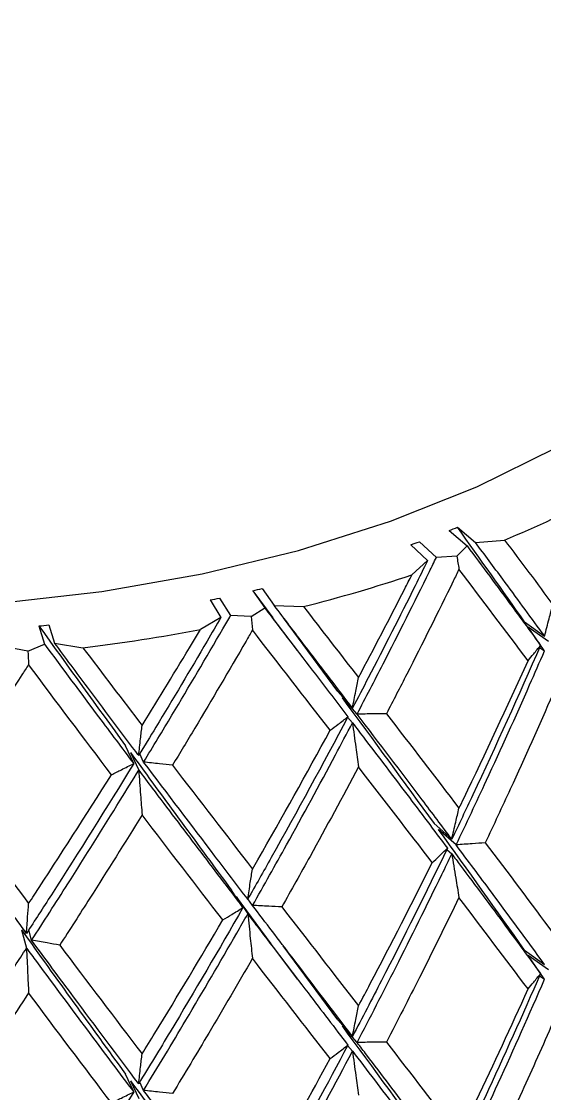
# Model space of a CAD drawing. Extents: x 0 to 8.27, y -9.61 to 0.
# Drawn here: x 1.7111 to 1.7689, y -2.4838 to -2.3653 of the extents above; entities that cross this region are included whole.
import ezdxf

# ---------------------------------------------------------------- set-up
doc = ezdxf.new("R2010")
doc.units = 0
doc.header["$LTSCALE"] = 0.5
doc.header["$MEASUREMENT"] = 0
doc.layers.add('Mounting', color=4, linetype='CONTINUOUS')

msp = doc.modelspace()

# ---------------------------------------------------------------- linework, layer by layer
at = {"layer": 'Mounting', "linetype": 'Continuous', "lineweight": 25, "transparency": 16777216}
for p, q in [((1.758334324888637, -2.421550591709995), (1.760309923032963, -2.423244359137918)), ((1.759250108404984, -2.421190981516126), (1.761253276787983, -2.422873925208471)), ((1.755052446877215, -2.422780951444786), (1.756929249449257, -2.424511756841063)), ((1.761253248081829, -2.4228739343448), (1.764462495709694, -2.422601294996404)), ((1.754110888723261, -2.423117649400403), (1.755959347459992, -2.424858590758383)), ((1.759182943542982, -2.424378863254326), (1.760309917251305, -2.423244361893346)), ((1.755959375353058, -2.424858580946072), (1.754222610728192, -2.426440176919179)), ((1.759182943542982, -2.424378863254326), (1.756929256161328, -2.424511754912821)), ((1.736636207200007, -2.42819795539878), (1.737958618982219, -2.430091830843701)), ((1.736636207200007, -2.42819795539878), (1.738853133985657, -2.431207754190261)), ((1.737661493208378, -2.427956120342735), (1.739014770950206, -2.42984271769091)), ((1.731940683291413, -2.429223851766203), (1.733121744151703, -2.431148610387588)), ((1.732982928796645, -2.429007521858459), (1.734195364604801, -2.430925767978231)), ((1.73644767267362, -2.431066283550187), (1.737958612334722, -2.430091832845044)), ((1.739014739581052, -2.429842723182212), (1.742252049228199, -2.429961231168697)), ((1.733121774969021, -2.431148604137654), (1.730853346860584, -2.432487183505479)), ((1.73644767267362, -2.431066283550187), (1.734195371864388, -2.430925766897637)), ((1.741571092202747, -2.434824497059928), (1.738782009123241, -2.431109543425684)), ((1.74605113586469, -2.439348377302501), (1.740048846613007, -2.431197896489032)), ((1.713018179892487, -2.432095744610926), (1.713629609572052, -2.434106956628163)), ((1.714108158474318, -2.431982254045003), (1.714752400843935, -2.433990051692028)), ((1.766650894244975, -2.431624207287875), (1.76887830088819, -2.433212105240266)), ((1.769320770277517, -2.433820799423636), (1.767080312268462, -2.432238900095392)), ((1.768830252897459, -2.434804414325406), (1.767081938826294, -2.432239827284086)), ((1.711800731102329, -2.434878764185321), (1.70964825416533, -2.434470985953787)), ((1.711800731102329, -2.434878764185321), (1.713629602348846, -2.434106957787883)), ((1.714752368182616, -2.433990053298309), (1.717876253883077, -2.434494529252099)), ((1.76833295317121, -2.434456428763148), (1.768878291991285, -2.434845195881728)), ((1.746050028752251, -2.439347369244722), (1.747656875549836, -2.441167911995073)), ((1.748164535627637, -2.441834255648352), (1.746542762246662, -2.440018013949377)), ((1.747117173294299, -2.442189531210026), (1.747656869131532, -2.442801001707373)), ((1.72348251883156, -2.447303795575628), (1.722582534565134, -2.445327600176817)), ((1.723117724765615, -2.446062027675445), (1.724033880843507, -2.448035855688424)), ((1.724584548087449, -2.447133324434951), (1.724148298209656, -2.446210851239123)), ((1.756699683658297, -2.453938684211487), (1.758628759411266, -2.455653526738381)), ((1.759106418380924, -2.456290004365989), (1.757163409779849, -2.454580469865839)), ((1.758075796433985, -2.456795003097675), (1.75862872742411, -2.457286528447973)), ((1.735549985621645, -2.46321900418581), (1.734296273266153, -2.461306672993253)), ((1.734813735127744, -2.462009349904626), (1.736083006615871, -2.463918189465851)), ((1.7348153651171, -2.462011892436287), (1.738650507787696, -2.467218480486729)), ((1.736615089502919, -2.462982933799246), (1.736110632440585, -2.462234845447021)), ((1.711087492424639, -2.465679414722324), (1.711641553708631, -2.467698885698717)), ((1.712204773950788, -2.466830087969463), (1.711881296114569, -2.46568598490466)), ((1.741574640582684, -2.471114294426336), (1.738597460410546, -2.467144381646669)), ((1.746050987989037, -2.475633685623045), (1.74001454208971, -2.46743783595695)), ((1.766651237141758, -2.467909471363662), (1.768878292850303, -2.469497119297664)), ((1.769320811472397, -2.470105855831768), (1.767080900278614, -2.468524342436119)), ((1.768838290572802, -2.471101718026027), (1.767081812319901, -2.468525155587479)), ((1.768334399057238, -2.470742498306656), (1.768878321487335, -2.471130255704104)), ((1.746050276117302, -2.475632669134932), (1.747656869751353, -2.477452925213008)), ((1.748164565447013, -2.478119316365216), (1.746543187882679, -2.476303517793433)), ((1.747117415028441, -2.478474843873293), (1.74765689041007, -2.479086064610435)), ((1.723482520711258, -2.48358882702518), (1.722582770766365, -2.481613145999738)), ((1.723118063013743, -2.482347795071398), (1.724033892974347, -2.484320920618636)), ((1.724584565227786, -2.483418388001148), (1.724147903756801, -2.482495044448221))]:
    msp.add_line(p, q, dxfattribs=at)
at = {"layer": 'Mounting', "linetype": 'Continuous', "lineweight": 25, "transparency": 16777216, "flags": 128}
msp.add_lwpolyline([(1.613157659438428, -2.411208495454609), (1.621758641987952, -2.415686942231439), (1.63111169660894, -2.419631121597256), (1.641117678595691, -2.422999224269681), (1.651670522049898, -2.425755547522606), (1.662658364205726, -2.427870873643649), (1.673964731202631, -2.429322779649958), (1.685469772738287, -2.430095874976352), (1.697051532509903, -2.430181964620367), (1.708587240982723, -2.429580136010138), (1.71995461677713, -2.428296768678699), (1.731033162882085, -2.426345466639184), (1.741705443952668, -2.423746914178416), (1.75185833115458, -2.420528656598997), (1.761384201357913, -2.41672480823194), (1.770182077968656, -2.412375690816127), (1.778158701305728, -2.407527406078195), (1.785229517178067, -2.402231347042509), (1.791319573178015, -2.396543653252131), (1.79636431319679, -2.390524615676433), (1.800310261735575, -2.384238037610878), (1.803115590758097, -2.377750558347081), (1.804750563078613, -2.371130946778855), (1.805207172321815, -2.365285539164681)], dxfattribs=at)
at = {"layer": 'Mounting', "linetype": 'Continuous', "lineweight": 25, "transparency": 16777216}
for centre, radius, start, end in [((1.713026539379115, -2.29896512022821), 0.1339087796582095, 292.5886171759747, 297.5215265849836), ((1.706645059044575, -2.288572806564723), 0.1426704999137537, 291.2414038321492, 291.6365176921904), ((1.704147052855632, -2.28191154786861), 0.1497850059398892, 289.4856246968646, 289.8681258857694), ((1.700324452150625, -2.265310839507599), 0.1699048993325927, 284.2865167917982, 288.4952146841712), ((1.696946051296408, -2.257632901767117), 0.1751220888296124, 283.0994979739932, 283.444152740551), ((1.695741338975012, -2.252201906598536), 0.1806852556239377, 281.557120423726, 281.8946639202501), ((1.693145221422327, -2.235942296707087), 0.1971575755656422, 275.7850864900307, 276.1035569736467), ((1.694109621280148, -2.23789711164283), 0.1980287791611924, 276.8930290717234, 280.6930487940195)]:
    msp.add_arc(centre, radius, start, end, dxfattribs=at)
for points in [[(1.766652387893117, -2.431625057543549), (1.76425867488453, -2.428202493255974), (1.761788704816553, -2.424725564284692), (1.759250108404984, -2.421190981516126)], [(1.764462495456627, -2.422601294740495), (1.766278228978507, -2.42501217103176), (1.76805795455104, -2.427394285709049), (1.769798994792581, -2.429748821697778)], [(1.759182955450086, -2.424378861075176), (1.759263290075495, -2.424861947543825), (1.759344122894362, -2.42534525910002), (1.759425454252295, -2.425828791475048)], [(1.767055846196826, -2.435930341045029), (1.76458196019459, -2.432618621905128), (1.762036032343048, -2.429252441516034), (1.759425453567445, -2.42582879185931)], [(1.742252049009011, -2.429961230884253), (1.744300941503951, -2.432606594841097), (1.746324971481243, -2.435219503845239), (1.748321094031979, -2.437800793619537)], [(1.736447684664398, -2.431066282821), (1.73650054397396, -2.431557448968299), (1.736553731087923, -2.432048890318804), (1.736607246233888, -2.432540602638703)], [(1.713018179892487, -2.432095744610926), (1.716233750841155, -2.436583694790777), (1.719425785561924, -2.440994234624434), (1.722583206523922, -2.445328763348463)], [(1.74518934212594, -2.443625851125709), (1.742376725542016, -2.439993371414054), (1.739513255757828, -2.436298973748869), (1.736607245535851, -2.432540602939063)], [(1.71787625370709, -2.434494528943553), (1.720068758742144, -2.437397241322167), (1.722248633301405, -2.440265223846261), (1.724412598027556, -2.443098928511624)], [(1.711800742652457, -2.434878764884495), (1.711823816752229, -2.435374538320495), (1.711847033944849, -2.435870615531705), (1.711870394329907, -2.436366992303867)], [(1.721029115397386, -2.448528671663659), (1.718000693072298, -2.444541784676055), (1.714944828725919, -2.440488229142368), (1.711870393648923, -2.436366992520554)], [(1.756702249370363, -2.453940993951157), (1.753417265369507, -2.449397164304848), (1.750025527179531, -2.444758429105256), (1.746543970056081, -2.44001911311431)], [(1.751407827911152, -2.441796692231712), (1.754139845231037, -2.445337839789765), (1.756814984200872, -2.448818846561032), (1.759425479285454, -2.452242386640357)], [(1.723118550410362, -2.446063416878353), (1.726901961603033, -2.451253509674522), (1.730634633218386, -2.456334300819087), (1.734297927854612, -2.4613092581668)], [(1.727770477884832, -2.44748585653371), (1.730752905177468, -2.4513737302102), (1.733701356911268, -2.455195950504041), (1.73660727416447, -2.458954201017711)], [(1.756471719673954, -2.458251385571309), (1.7538140091294, -2.454784542323402), (1.751094517576774, -2.451259193440244), (1.74832113919021, -2.447672793670442)], [(1.702600693153016, -2.450213629216471), (1.705703184034263, -2.454470707636681), (1.708796087043282, -2.458659489446511), (1.711870423936688, -2.462780594173971)], [(1.733331570885383, -2.464585224898649), (1.730395076788426, -2.460778951138643), (1.727419222705265, -2.456908034974951), (1.724412646982699, -2.452970934272791)], [(1.76665225891449, -2.467910382662232), (1.763608246495522, -2.463558013692356), (1.760440879397237, -2.459117700183576), (1.757165972697948, -2.45458277598879)], [(1.762324976897816, -2.456057046832477), (1.764886122714159, -2.459438057775621), (1.767379812232519, -2.462762689463027), (1.769798806628359, -2.466034069937102)], [(1.767055628427642, -2.472215552231312), (1.764581786385605, -2.468903894401699), (1.76203590551242, -2.465537777352544), (1.759425376309963, -2.462114193247309)], [(1.739847223349642, -2.463141374498711), (1.742720187815365, -2.466852102167188), (1.745547475202528, -2.470499586169005), (1.748320878299609, -2.474086017352299)], [(1.711088178295284, -2.465682097769665), (1.71495688560546, -2.471103777559385), (1.718794921813441, -2.476413689560211), (1.722583122897476, -2.481614158079303)], [(1.715309223368394, -2.467373003288678), (1.7183684441504, -2.471443668572071), (1.721405763380716, -2.475446989829599), (1.72441236415554, -2.479384124964433)], [(1.745189094539427, -2.479911034076501), (1.742376529755774, -2.476278621485328), (1.739513113993979, -2.472584293288257), (1.736607159535396, -2.468825994421302)], [(1.721028848814257, -2.484813823416964), (1.718000483866234, -2.480827010174259), (1.714944678224327, -2.476773530948428), (1.711870302664209, -2.472652373264161)], [(1.756702292941753, -2.490226563753588), (1.753417249678222, -2.485682651668405), (1.75002544823721, -2.481043830575338), (1.746543824808867, -2.476304424929019)], [(1.751407602502667, -2.47808190277248), (1.754139694787426, -2.481623146751069), (1.756814905948175, -2.485104246709618), (1.759425469831484, -2.488527876949313)], [(1.723118314333504, -2.482348602561608), (1.726901817890592, -2.487538823713741), (1.730634579840824, -2.492619737933971), (1.734297961443161, -2.497594813315906)]]:
    msp.add_open_spline(points, degree=3, dxfattribs=at)
for points, knots in [([(1.768878300887962, -2.433212105240038), (1.768789408716856, -2.433089978044556), (1.767277111929587, -2.431012263402174), (1.764764608157492, -2.427590312335262), (1.762259407564414, -2.424225351216585), (1.761253274968311, -2.422873923679724)], [0, 0, 0, 0, 0.03602306106506457, 0.6128499158845471, 1, 1, 1, 1]), ([(1.760309923440644, -2.423244359487505), (1.761983335674557, -2.425488097312488), (1.764749602009459, -2.429197151354849), (1.767390714470338, -2.432808558120648), (1.76843412469745, -2.434235297348657)], [0, 0, 0, 0, 0.6049353283685504, 1, 1, 1, 1]), ([(1.755959374100456, -2.42485858360498), (1.755500829590773, -2.425790654166569), (1.755040349867812, -2.426721058128116), (1.752875847056401, -2.431069182048752), (1.751149610580086, -2.434462541829582), (1.748823064998504, -2.438944142264397), (1.748241154113629, -2.44005751881604), (1.747656935993945, -2.441167926078485)], [0.001172730824359652, 0.001172730824359652, 0.001172730824359652, 0.001172730824359652, 0.001255462206260106, 0.001255462206260106, 0.001560036396495508, 0.001560036396495508, 0.001661073516207028, 0.001661073516207028, 0.001661073516207028, 0.001661073516207028]), ([(1.748164564474081, -2.441834290370359), (1.749129786924385, -2.439992705137904), (1.750087985047429, -2.438144226655815), (1.752769541107426, -2.432911885527908), (1.75447628711683, -2.42951192857776), (1.75641529646029, -2.42556360476987), (1.756672583247308, -2.425037948575088), (1.756929254608366, -2.42451175809628)], [0.005047594040414499, 0.005047594040414499, 0.005047594040414499, 0.005047594040414499, 0.005214926679320327, 0.005214926679320327, 0.005519500869555729, 0.005519500869555729, 0.005566222870637729, 0.005566222870637729, 0.005566222870637729, 0.005566222870637729]), ([(1.748321010081753, -2.437800865742126), (1.750042976858566, -2.434560921756308), (1.751746013381052, -2.431294268656067), (1.753692829505525, -2.427482481579538), (1.753958017293797, -2.426961593490539), (1.754222609165225, -2.426440179999069)], [0.001208963695116868, 0.001208963695116868, 0.001208963695116868, 0.001208963695116868, 0.001503074287481279, 0.001503074287481279, 0.001549572798624518, 0.001549572798624518, 0.001549572798624518, 0.001549572798624518]), ([(1.759425454252067, -2.425828791475162), (1.75921247180824, -2.426267795262554), (1.758999055820794, -2.426706423968874), (1.757102872030572, -2.430592548801762), (1.755393806232149, -2.434017263060802), (1.752913692484725, -2.438882502201061), (1.752162958463686, -2.440341788397397), (1.751407681095515, -2.441796842059482)], [0.005083892301324378, 0.005083892301324378, 0.005083892301324378, 0.005083892301324378, 0.00512260638545374, 0.00512260638545374, 0.005427180575689142, 0.005427180575689142, 0.005558214953685091, 0.005558214953685091, 0.005558214953685091, 0.005558214953685091]), ([(1.737958619255295, -2.43009183123467), (1.739836165758078, -2.43255102484283), (1.742939880179591, -2.43661624221874), (1.745956304052214, -2.440570922171325), (1.747147986558701, -2.442133276508109)], [0, 0, 0, 0, 0.604935328368545, 1, 1, 1, 1]), ([(1.747656875549836, -2.441167911994846), (1.747554989323561, -2.441034209247043), (1.745821628433276, -2.438759563080332), (1.742960729546866, -2.435011578746405), (1.740145439637644, -2.431323794825964), (1.739014769721024, -2.429842715977195)], [0, 0, 0, 0, 0.0360230610650578, 0.6128499158845444, 1, 1, 1, 1]), ([(1.768878301294279, -2.433212233608394), (1.768961470881749, -2.432890850283336), (1.769045123488212, -2.432569988394441), (1.769129260942663, -2.432249653283968), (1.769213398398023, -2.431929318168834), (1.769298020931927, -2.431609508955141), (1.769383130351542, -2.431290231008795), (1.769520456717345, -2.43077506735073), (1.769659051009256, -2.43026128328858), (1.769798922360422, -2.429748903312081)], [0, 0, 0, 0, 3.692449215762104e-05, 3.692449215762104e-05, 3.692449215762104e-05, 7.384898518656511e-05, 7.384898518656511e-05, 7.384898518656511e-05, 0.0001334277934832238, 0.0001334277934832238, 0.0001334277934832238, 0.0001334277934832238]), ([(1.733121773605006, -2.431148606637741), (1.732614813450454, -2.432022094833535), (1.732106587956622, -2.432893722234546), (1.729721734911635, -2.436965812243891), (1.727831520393664, -2.440139742473654), (1.725299371811815, -2.444326539776732), (1.724667290128053, -2.445366256863842), (1.724033949878248, -2.446402788305129)], [0.001172730824359649, 0.001172730824359649, 0.001172730824359649, 0.001172730824359649, 0.001255462206260106, 0.001255462206260106, 0.001560036396495508, 0.001560036396495508, 0.001661073516207026, 0.001661073516207026, 0.001661073516207026, 0.001661073516207026]), ([(1.724584571064014, -2.447133362301308), (1.725632147690675, -2.445413904424861), (1.726675518315659, -2.443686871894094), (1.72960512405254, -2.438794990160197), (1.731481226466684, -2.435612423912168), (1.733626030392514, -2.431911887040535), (1.733910901873031, -2.431419126506619), (1.734195370143624, -2.430925769882485)], [0.005047594040414504, 0.005047594040414504, 0.005047594040414504, 0.005047594040414504, 0.005214926679320327, 0.005214926679320327, 0.005519500869555729, 0.005519500869555729, 0.005566222870637729, 0.005566222870637729, 0.005566222870637729, 0.005566222870637729]), ([(1.724412506226798, -2.443098989970387), (1.726279256066817, -2.440076792741586), (1.728136177382538, -2.43702614144842), (1.730271456050758, -2.4334620370389), (1.730562590186508, -2.432974903996062), (1.730853345143004, -2.432487186386417)], [0.001208963695116871, 0.001208963695116871, 0.001208963695116871, 0.001208963695116871, 0.001503074287481275, 0.001503074287481275, 0.00154957279862451, 0.00154957279862451, 0.00154957279862451, 0.00154957279862451]), ([(1.736607246233888, -2.432540602638817), (1.736370161090207, -2.432952298402704), (1.736132789197399, -2.433363575381456), (1.734025493620919, -2.437006787568514), (1.732138214212881, -2.440213292202877), (1.729416514139047, -2.444762909294575), (1.728594822658323, -2.446126787970563), (1.727770318796701, -2.447485987800739)], [0.005083892301324373, 0.005083892301324373, 0.005083892301324373, 0.005083892301324373, 0.005122606385453739, 0.005122606385453739, 0.005427180575689141, 0.005427180575689141, 0.005558214953685095, 0.005558214953685095, 0.005558214953685095, 0.005558214953685095]), ([(1.713629609698245, -2.434106957043348), (1.71562923267831, -2.436801399396806), (1.718934747973179, -2.441255499243759), (1.722194651059652, -2.445590997741526), (1.723482523601859, -2.447303800031811)], [0, 0, 0, 0, 0.6049353283685455, 1, 1, 1, 1]), ([(1.724033884502404, -2.446402766587418), (1.723923457137715, -2.446256181631036), (1.722044788333022, -2.443762374177361), (1.718960529342411, -2.439653665109169), (1.715958191795124, -2.43561289441174), (1.714752400258675, -2.433990049868264)], [0, 0, 0, 0, 0.03602306106505845, 0.6128499158845447, 1, 1, 1, 1]), ([(1.76843419732856, -2.434235279820761), (1.766010482773908, -2.439804710379342), (1.763514044896027, -2.445315076897707), (1.760182881856025, -2.452401074811853), (1.759408719638003, -2.454029888278676), (1.758628726860678, -2.455653497716632)], [0.001690375394320822, 0.001690375394320822, 0.001690375394320822, 0.001690375394320822, 0.002169184776966312, 0.002169184776966312, 0.002312692357560913, 0.002312692357560913, 0.002312692357560913, 0.002312692357560913]), ([(1.759106418254504, -2.456290004269015), (1.760238822833543, -2.453922476949394), (1.761358940931331, -2.451543592380965), (1.764084911028448, -2.445659192942337), (1.765674876057091, -2.442143525889485), (1.767785467954781, -2.437357391658445), (1.76833386468499, -2.436102544164889), (1.768878313575186, -2.434845240462998)], [0.004397359505161832, 0.004397359505161832, 0.004397359505161832, 0.004397359505161832, 0.004605778298849525, 0.004605778298849525, 0.004910352489084926, 0.004910352489084926, 0.005018293860850991, 0.005018293860850991, 0.005018293860850991, 0.005018293860850991]), ([(1.767055743869804, -2.435930436052438), (1.767263969089726, -2.435677842144734), (1.767471162576129, -2.435424963501866), (1.767677320347246, -2.435171804211784), (1.767804243997688, -2.435015943479009), (1.767930775422627, -2.434859975938245), (1.768056913700974, -2.43470390254776), (1.768183053045476, -2.434547827838053), (1.768308799502591, -2.434391646946999), (1.768434152156914, -2.434235360836048)], [0, 0, 0, 0, 3.692454476569227e-05, 3.692454476569227e-05, 3.692454476569227e-05, 5.965757049893236e-05, 5.965757049893236e-05, 5.965757049893236e-05, 8.239078838353324e-05, 8.239078838353324e-05, 8.239078838353324e-05, 8.239078838353324e-05]), ([(1.759425454109731, -2.452242410228216), (1.759600566689386, -2.451881470144933), (1.759775390774138, -2.451520266899358), (1.762376172862986, -2.446133940084898), (1.764746458004737, -2.441057956514776), (1.767055743870259, -2.435930436051187)], [0.001726681020851302, 0.001726681020851302, 0.001726681020851302, 0.001726681020851302, 0.001758512829247846, 0.001758512829247846, 0.002201016585362856, 0.002201016585362856, 0.002201016585362856, 0.002201016585362856]), ([(1.711870394329907, -2.436366992303981), (1.711619568244686, -2.436749083866964), (1.711368614737665, -2.437130731514792), (1.709142306303391, -2.440511000616532), (1.707159296451863, -2.443482673965825), (1.704314961405288, -2.447694569741991), (1.703458224325431, -2.448956609121403), (1.702600528745478, -2.45021374085524)], [0.005083892301324364, 0.005083892301324364, 0.005083892301324364, 0.005083892301324364, 0.005122606385453726, 0.005122606385453726, 0.005427180575689128, 0.005427180575689128, 0.005558214953685091, 0.005558214953685091, 0.005558214953685091, 0.005558214953685091]), ([(1.747656875842921, -2.441168040405721), (1.747716874220686, -2.440855343851801), (1.747777221047471, -2.44054321918383), (1.747837917642499, -2.440231671934718), (1.747898614238437, -2.439920124681286), (1.747959660768828, -2.439609153993949), (1.748021058537887, -2.439298765427445), (1.74812012550953, -2.438797945025833), (1.748220107160904, -2.438298636650522), (1.748321010080161, -2.437800865745196)], [0, 0, 0, 0, 3.692449215762117e-05, 3.692449215762117e-05, 3.692449215762117e-05, 7.38489851865653e-05, 7.38489851865653e-05, 7.38489851865653e-05, 0.0001334277934832303, 0.0001334277934832303, 0.0001334277934832303, 0.0001334277934832303]), ([(1.769798920305419, -2.439620939074409), (1.768261473933507, -2.44313757685142), (1.766692130627433, -2.446636566120894), (1.764179835848125, -2.45210305638988), (1.763256809133026, -2.454083935179476), (1.762325023180637, -2.456057004809047)], [0.004433607830142777, 0.004433607830142777, 0.004433607830142777, 0.004433607830142777, 0.004734635524149187, 0.004734635524149187, 0.004906805992855935, 0.004906805992855935, 0.004906805992855935, 0.004906805992855935]), ([(1.758628759411039, -2.455653526738267), (1.757544025554097, -2.454211719680181), (1.754141995843128, -2.449689808229543), (1.750586415111428, -2.445017078837957), (1.74816452782963, -2.441834244657791)], [0, 0, 0, 0, 0.318849025191699, 1, 1, 1, 1]), ([(1.751407611309304, -2.441796843079366), (1.750923192186036, -2.441803918089015), (1.750438742803652, -2.4418103329159), (1.749954271242785, -2.441816087125623), (1.749656000172052, -2.441819629777903), (1.749357719868357, -2.441822922040267), (1.749059432219809, -2.441825963817671), (1.748761142049915, -2.441829005620768), (1.748462843904889, -2.441831796940953), (1.748164539673752, -2.441834337688071)], [0, 0, 0, 0, 3.692454476569262e-05, 3.692454476569262e-05, 3.692454476569262e-05, 5.965757049893154e-05, 5.965757049893154e-05, 5.965757049893154e-05, 8.239078838353359e-05, 8.239078838353359e-05, 8.239078838353359e-05, 8.239078838353359e-05]), ([(1.724033884669751, -2.446402895026146), (1.724068089620886, -2.446095914295363), (1.724102493222034, -2.445789538645947), (1.724137096225348, -2.445483773736548), (1.724171699229117, -2.445178008822829), (1.724206501729867, -2.444872853812278), (1.724241504470882, -2.444568314383666), (1.724297982346542, -2.444076931725242), (1.724354981679397, -2.443587148231352), (1.724412506224979, -2.44309898997323)], [0, 0, 0, 0, 3.692449215762074e-05, 3.692449215762074e-05, 3.692449215762074e-05, 7.38489851865649e-05, 7.38489851865649e-05, 7.38489851865649e-05, 0.0001334277934832304, 0.0001334277934832304, 0.0001334277934832304, 0.0001334277934832304]), ([(1.747148066340031, -2.442133268227956), (1.744373172627746, -2.447387271236146), (1.741546886758186, -2.452574679449974), (1.737815697675359, -2.459232166440522), (1.736951268480396, -2.460761557744938), (1.736083006300049, -2.462285158681304)], [0.001690375394320827, 0.001690375394320827, 0.001690375394320827, 0.001690375394320827, 0.002169184776966312, 0.002169184776966312, 0.002312692357560913, 0.002312692357560913, 0.002312692357560913, 0.002312692357560913]), ([(1.73661508943357, -2.46298293369022), (1.737877227197458, -2.460760696145705), (1.739131324389945, -2.458525868000486), (1.742197440793205, -2.452992905631611), (1.743998178106011, -2.449682970743645), (1.746405551359402, -2.445170965780783), (1.747032667644106, -2.443987442990299), (1.747656884702081, -2.442801048543053)], [0.004397359505161844, 0.004397359505161844, 0.004397359505161844, 0.004397359505161844, 0.004605778298849525, 0.004605778298849525, 0.004910352489084926, 0.004910352489084926, 0.005018293860850977, 0.005018293860850977, 0.005018293860850977, 0.005018293860850977]), ([(1.745189235438573, -2.443625933451123), (1.745483883218384, -2.443403851555551), (1.745777624202418, -2.443181367303843), (1.746070453026022, -2.442958484216767), (1.746250736811106, -2.442821263412945), (1.746430675350638, -2.442683891054791), (1.746610267399063, -2.44254636796915), (1.746789860965436, -2.442408843721061), (1.746969108414504, -2.442271168452173), (1.747148008504354, -2.442133342993195)], [0, 0, 0, 0, 3.692454476569234e-05, 3.692454476569234e-05, 3.692454476569234e-05, 5.965757049893167e-05, 5.965757049893167e-05, 5.965757049893167e-05, 8.239078838353302e-05, 8.239078838353302e-05, 8.239078838353302e-05, 8.239078838353302e-05]), ([(1.74765688284262, -2.44280101970093), (1.748116926849633, -2.443404949264497), (1.750142139939925, -2.446063577655529), (1.753676483893486, -2.450713041995293), (1.756659571322842, -2.454671525433007), (1.758149573034842, -2.456648720952209)], [0, 0, 0, 0, 0.1282478010224109, 0.5645745223552792, 1, 1, 1, 1]), ([(1.747656884702309, -2.442801048542826), (1.747716884613936, -2.443249701288771), (1.74777723325289, -2.44369857189735), (1.747837931886096, -2.444147657787305), (1.747898630519984, -2.444596743683398), (1.747959679314334, -2.445046046091868), (1.748021079517656, -2.445495562375179), (1.748120138906387, -2.446220784861104), (1.74822011354351, -2.44694656829062), (1.748321008597685, -2.447672901292542)], [0, 0, 0, 0, 3.692449223290641e-05, 3.692449223290641e-05, 3.692449223290641e-05, 7.384898531217358e-05, 7.384898531217358e-05, 7.384898531217358e-05, 0.0001334208711571295, 0.0001334208711571295, 0.0001334208711571295, 0.0001334208711571295]), ([(1.73660724614021, -2.458954221377546), (1.736802175686279, -2.458615733742128), (1.736996916433981, -2.458276953984516), (1.73989596563726, -2.453224331542962), (1.742563760395541, -2.44845403540284), (1.745189235439256, -2.443625933449987)], [0.001726681020851303, 0.001726681020851303, 0.001726681020851303, 0.001726681020851303, 0.001758512829247849, 0.001758512829247849, 0.002201016585362858, 0.002201016585362858, 0.002201016585362858, 0.002201016585362858]), ([(1.723482607046407, -2.447303801655487), (1.720477810347546, -2.45220711973149), (1.717445198740705, -2.457039037093857), (1.713477054481899, -2.463229364081251), (1.712560138013913, -2.464650671554402), (1.711641553654516, -2.46606585489166)], [0.001690375394320813, 0.001690375394320813, 0.001690375394320813, 0.001690375394320813, 0.002169184776966312, 0.002169184776966312, 0.002312692357560916, 0.002312692357560916, 0.002312692357560916, 0.002312692357560916]), ([(1.721029009012653, -2.448528741060834), (1.721397201829831, -2.448346877272563), (1.721764652421342, -2.448164511073394), (1.722131354272705, -2.447981645262864), (1.722357118925828, -2.447869061603789), (1.722582600402092, -2.447756288260614), (1.722807797186505, -2.447643325892606), (1.72303299587449, -2.447530362569857), (1.723257910341289, -2.447417209980237), (1.723482539074411, -2.447303868787223)], [0, 0, 0, 0, 3.692454476569205e-05, 3.692454476569205e-05, 3.692454476569205e-05, 5.965757049893295e-05, 5.965757049893295e-05, 5.965757049893295e-05, 8.239078838353607e-05, 8.239078838353607e-05, 8.239078838353607e-05, 8.239078838353607e-05]), ([(1.736083027662943, -2.46228519097405), (1.734878088270051, -2.460704457113472), (1.731099060273863, -2.455746832232414), (1.727224023027901, -2.450623247245282), (1.724584537630534, -2.447133312336852)], [0, 0, 0, 0, 0.3188490251917057, 1, 1, 1, 1]), ([(1.727770250168504, -2.447485980422236), (1.727293869100521, -2.447434758511797), (1.726817696045799, -2.44738288720395), (1.7263417390661, -2.447330367043598), (1.726048710105459, -2.447298032339738), (1.725755762234002, -2.447265451605851), (1.725462897333472, -2.447232624975634), (1.725170029957297, -2.447199798067906), (1.724877244934959, -2.447166725190179), (1.724584544147746, -2.44713340648115)], [0, 0, 0, 0, 3.692454476569227e-05, 3.692454476569227e-05, 3.692454476569227e-05, 5.965757049893234e-05, 5.965757049893234e-05, 5.965757049893234e-05, 8.239078838353641e-05, 8.239078838353641e-05, 8.239078838353641e-05, 8.239078838353641e-05]), ([(1.748321008597685, -2.447672901292883), (1.746558308327366, -2.450989301406814), (1.744771869735558, -2.454284677322555), (1.741931878979557, -2.459426415614068), (1.740892505700884, -2.46128822503146), (1.739847274981656, -2.463141338416328)], [0.004433607830142772, 0.004433607830142772, 0.004433607830142772, 0.004433607830142772, 0.004734635524149161, 0.004734635524149161, 0.004906805992855913, 0.004906805992855913, 0.004906805992855913, 0.004906805992855913]), ([(1.711870394288979, -2.462780611034525), (1.712076621444766, -2.462466463735829), (1.712282767750565, -2.462152007954039), (1.71535338170699, -2.45746159711404), (1.7182020906491, -2.453026016951519), (1.721029009013108, -2.44852874105981)], [0.0017266810208513, 0.0017266810208513, 0.0017266810208513, 0.0017266810208513, 0.001758512829247848, 0.001758512829247848, 0.00220101658536286, 0.00220101658536286, 0.00220101658536286, 0.00220101658536286]), ([(1.712204773941465, -2.466830087855776), (1.713541483413536, -2.464765536363863), (1.714874749635527, -2.46268769748621), (1.718147008345312, -2.457539318458082), (1.720079817080858, -2.454455917908483), (1.722678757926786, -2.450247672973539), (1.723357185774802, -2.449143364573949), (1.724033889720175, -2.44803590400749)], [0.004397359505161849, 0.004397359505161849, 0.004397359505161849, 0.004397359505161849, 0.004605778298849525, 0.004605778298849525, 0.004910352489084926, 0.004910352489084926, 0.005018293860850979, 0.005018293860850979, 0.005018293860850979, 0.005018293860850979]), ([(1.724033889720403, -2.448035904007263), (1.724068095546016, -2.448490272722431), (1.724102500180351, -2.448944892522256), (1.724137104345544, -2.449399760945987), (1.724171708511193, -2.449854629376084), (1.724206512302516, -2.450309747677004), (1.724241516431647, -2.450765113330128), (1.724297989984024, -2.451499772836875), (1.724354985318058, -2.452235080479561), (1.724412505379831, -2.452971025379377)], [0, 0, 0, 0, 3.692449223290656e-05, 3.692449223290656e-05, 3.692449223290656e-05, 7.384898531217314e-05, 7.384898531217314e-05, 7.384898531217314e-05, 0.0001334208711571264, 0.0001334208711571264, 0.0001334208711571264, 0.0001334208711571264]), ([(1.724033895707379, -2.448035875415819), (1.72453313001435, -2.448698009559045), (1.726730867271016, -2.451612867081842), (1.730593469628474, -2.456711143975774), (1.733898936179429, -2.461051187837931), (1.735549960809493, -2.463218966335027)], [0, 0, 0, 0, 0.1282478010224109, 0.5645745223552815, 1, 1, 1, 1]), ([(1.711641562895892, -2.466065889041367), (1.710369079600895, -2.464334836609048), (1.706378214976411, -2.458905770513404), (1.702353078938557, -2.453302839482596), (1.699611353602648, -2.449486397549201)], [0, 0, 0, 0, 0.3188490251917014, 1, 1, 1, 1]), ([(1.758628726739715, -2.455653497968562), (1.758700707900942, -2.455336812320063), (1.758773107322412, -2.455020675685766), (1.758845926594603, -2.454705093524574), (1.758918745867703, -2.454389511358833), (1.758991985190477, -2.454074482801381), (1.759065646134076, -2.453760013331809), (1.759184481920073, -2.453252685772092), (1.759304415752666, -2.4527468103663), (1.759425454109731, -2.452242410228557)], [0, 0, 0, 0, 3.692449221523098e-05, 3.692449221523098e-05, 3.692449221523098e-05, 7.384898530530192e-05, 7.384898530530192e-05, 7.384898530530192e-05, 0.0001334186950076521, 0.0001334186950076521, 0.0001334186950076521, 0.0001334186950076521]), ([(1.724412505379604, -2.452971025379718), (1.722501589671282, -2.456064527435267), (1.720576131732713, -2.459134682605502), (1.717532566223525, -2.463919433864241), (1.716422271981372, -2.465650811380435), (1.715309278092917, -2.467372973659501)], [0.004433607830142777, 0.004433607830142777, 0.004433607830142777, 0.004433607830142777, 0.004734635524149176, 0.004734635524149176, 0.004906805992855924, 0.004906805992855924, 0.004906805992855924, 0.004906805992855924]), ([(1.762325018956716, -2.456057005128166), (1.76184453462858, -2.456093272380592), (1.761363900735859, -2.456128885341052), (1.760883125236631, -2.456163843087658), (1.76058711571315, -2.456185366284892), (1.760291051690245, -2.456206641166538), (1.759994935028516, -2.456227667522278), (1.759698815863175, -2.456248694055709), (1.759402643432367, -2.456269472103479), (1.759106419598737, -2.456290001458562)], [0, 0, 0, 0, 3.69245447749009e-05, 3.69245447749009e-05, 3.69245447749009e-05, 5.965864419587255e-05, 5.965864419587255e-05, 5.965864419587255e-05, 8.239293580920589e-05, 8.239293580920589e-05, 8.239293580920589e-05, 8.239293580920589e-05]), ([(1.758149512580729, -2.456648843563919), (1.755770925989708, -2.461578522662641), (1.753338747241486, -2.466460154421377), (1.749799420992503, -2.473355871276219), (1.748732450395636, -2.475408665975571), (1.747656883126382, -2.477452940056075)], [0.002342037124112498, 0.002342037124112498, 0.002342037124112498, 0.002342037124112498, 0.002778333157437115, 0.002778333157437115, 0.002964365970982149, 0.002964365970982149, 0.002964365970982149, 0.002964365970982149]), ([(1.748164549609527, -2.478119299572533), (1.74960589343911, -2.475369253024262), (1.751032031185531, -2.472603040731194), (1.754162830065724, -2.466424867704966), (1.7558599641429, -2.463004256229958), (1.757898347963391, -2.458803076851602), (1.758264168234263, -2.458045384308086), (1.758628727519834, -2.457286528637489)], [0.003747176891619316, 0.003747176891619316, 0.003747176891619316, 0.003747176891619316, 0.003996629918378722, 0.003996629918378722, 0.004301204108614123, 0.004301204108614123, 0.004368097736224891, 0.004368097736224891, 0.004368097736224891, 0.004368097736224891]), ([(1.756471733838424, -2.45825137385588), (1.756724556954595, -2.458012727795328), (1.756976405426229, -2.457773736772189), (1.757227274556698, -2.457534404592131), (1.757381732985749, -2.457387049385254), (1.757535820597894, -2.457239564447484), (1.757689536304696, -2.457091950673878), (1.75784325331071, -2.456944335652331), (1.757996598729932, -2.456796591480831), (1.758149571478924, -2.45664871905705)], [0, 0, 0, 0, 3.692454477463284e-05, 3.692454477463284e-05, 3.692454477463284e-05, 5.965869829542892e-05, 5.965869829542892e-05, 5.965869829542892e-05, 8.239304400995808e-05, 8.239304400995808e-05, 8.239304400995808e-05, 8.239304400995808e-05]), ([(1.758628727470494, -2.457286528509478), (1.758939589769597, -2.457700815483456), (1.760957041907403, -2.460389479061512), (1.764269896466175, -2.464832941779257), (1.767154910449534, -2.468773192485166), (1.768434162004013, -2.470520349299356)], [0, 0, 0, 0, 0.09205200316584895, 0.5974044171250262, 1, 1, 1, 1]), ([(1.758628727519834, -2.457286528637489), (1.758700708543728, -2.457731188826521), (1.758773107783298, -2.458176043601831), (1.758845926845169, -2.458621090339982), (1.758918745908403, -2.459066137084385), (1.758991984993571, -2.459511377011147), (1.75906564569479, -2.459956807443511), (1.75918448170475, -2.46067541552474), (1.759304415546666, -2.461394523561232), (1.759425453659986, -2.462114119945561)], [0, 0, 0, 0, 3.692449220580099e-05, 3.692449220580099e-05, 3.692449220580099e-05, 7.38489852942631e-05, 7.38489852942631e-05, 7.38489852942631e-05, 0.00013341900275113, 0.00013341900275113, 0.00013341900275113, 0.00013341900275113]), ([(1.76887829285053, -2.469497119297777), (1.766942017367654, -2.466852259725435), (1.763767000442812, -2.462515338672794), (1.760414502350812, -2.458037254081312), (1.759106516151604, -2.456290117264409)], [0, 0, 0, 0, 0.6098472949281142, 1, 1, 1, 1]), ([(1.748321007569956, -2.474085909035004), (1.748756585856171, -2.473266390678184), (1.749190780988073, -2.472445472135739), (1.751947933455739, -2.467206737411054), (1.754231827332404, -2.462749687305283), (1.756471736061229, -2.458251371757335)], [0.002378381747722605, 0.002378381747722605, 0.002378381747722605, 0.002378381747722605, 0.002452851256914946, 0.002452851256914946, 0.002852802666629457, 0.002852802666629457, 0.002852802666629457, 0.002852802666629457]), ([(1.736083006165444, -2.462285158917659), (1.73613036917024, -2.461975714522161), (1.736178007386769, -2.461666861217616), (1.736225921861177, -2.461358604622767), (1.736273836336494, -2.461050348023484), (1.736322027201112, -2.460742687289205), (1.736370495488444, -2.46043562805766), (1.736448688446188, -2.459940255292501), (1.736527603909252, -2.45944644514406), (1.73660724614021, -2.458954221378001)], [0, 0, 0, 0, 3.692449221523819e-05, 3.692449221523819e-05, 3.692449221523819e-05, 7.384898530531649e-05, 7.384898530531649e-05, 7.384898530531649e-05, 0.000133418694999871, 0.000133418694999871, 0.000133418694999871, 0.000133418694999871]), ([(1.759425453660668, -2.462114119944765), (1.757991018143656, -2.465070774488588), (1.75653718004466, -2.468009879730964), (1.753858229716315, -2.473326317168805), (1.752638831390612, -2.475709952873096), (1.751407672397107, -2.478081820697973)], [0.00378341252569274, 0.00378341252569274, 0.00378341252569274, 0.00378341252569274, 0.004043497126064003, 0.004043497126064003, 0.004256714518749986, 0.004256714518749986, 0.004256714518749986, 0.004256714518749986]), ([(1.711641553511953, -2.466065855111189), (1.711662228369477, -2.4657605389392), (1.711683023362383, -2.465455837845859), (1.711703938947011, -2.4651517575412), (1.711724854531866, -2.464847677232221), (1.711745890766196, -2.464544216878714), (1.711767048100654, -2.464241382208449), (1.711801180822448, -2.463752824846999), (1.711835628931539, -2.463265893076816), (1.711870394288979, -2.462780611034979)], [0, 0, 0, 0, 3.692449221523132e-05, 3.692449221523132e-05, 3.692449221523132e-05, 7.384898530530564e-05, 7.384898530530564e-05, 7.384898530530564e-05, 0.000133418694999904, 0.000133418694999904, 0.000133418694999904, 0.000133418694999904]), ([(1.735549894142167, -2.463219081233653), (1.732905434205094, -2.467843985057918), (1.730225879168273, -2.47241546040879), (1.726360791730457, -2.478861911623646), (1.725199893236521, -2.48077952951143), (1.724033888998719, -2.482687795381018)], [0.002342037124112486, 0.002342037124112486, 0.002342037124112486, 0.002342037124112486, 0.002778333157437115, 0.002778333157437115, 0.002964365970982147, 0.002964365970982147, 0.002964365970982147, 0.002964365970982147]), ([(1.733331586259936, -2.464585214975493), (1.733664833504434, -2.464382128958839), (1.733997251662657, -2.4641785885376), (1.734328834764909, -2.463974596869996), (1.73453298824117, -2.463849000578072), (1.734736825733279, -2.463723232883233), (1.734940345853573, -2.463597294530466), (1.735143867693949, -2.463471355113022), (1.7353470725877, -2.463345244768441), (1.735549959151029, -2.463218964244895)], [0, 0, 0, 0, 3.692454477463202e-05, 3.692454477463202e-05, 3.692454477463202e-05, 5.965869829542657e-05, 5.965869829542657e-05, 5.965869829542657e-05, 8.23930440099548e-05, 8.23930440099548e-05, 8.23930440099548e-05, 8.23930440099548e-05]), ([(1.739847270734998, -2.463141338221355), (1.73936422430981, -2.463119142875932), (1.738881267250889, -2.463096289585899), (1.738398407673884, -2.463072778404573), (1.738101115000717, -2.46305830276355), (1.737803858457227, -2.463043577692353), (1.737506639938346, -2.463028603208379), (1.737209418906986, -2.463013628597871), (1.736912235272683, -2.462998404538773), (1.736615090931735, -2.462982931052345)], [0, 0, 0, 0, 3.692454477490139e-05, 3.692454477490139e-05, 3.692454477490139e-05, 5.965864419587069e-05, 5.965864419587069e-05, 5.965864419587069e-05, 8.239293580920056e-05, 8.239293580920056e-05, 8.239293580920056e-05, 8.239293580920056e-05]), ([(1.747656869751353, -2.477452925213122), (1.745446954538437, -2.474556493930315), (1.741823235565533, -2.469807056969664), (1.738076845319227, -2.464898244605813), (1.736615181030373, -2.462983058183333)], [0, 0, 0, 0, 0.6098472949281146, 1, 1, 1, 1]), ([(1.724584558620535, -2.483418369846724), (1.726148878336716, -2.480850693086715), (1.727704313902649, -2.478265388897846), (1.731136066024845, -2.472485401170381), (1.733007937958263, -2.469281340503805), (1.735270552908986, -2.465341125875391), (1.735677191373242, -2.464630302561879), (1.736083006678854, -2.46391818966503)], [0.003747176891619309, 0.003747176891619309, 0.003747176891619309, 0.003747176891619309, 0.003996629918378722, 0.003996629918378722, 0.004301204108614123, 0.004301204108614123, 0.004368097736224911, 0.004368097736224911, 0.004368097736224911, 0.004368097736224911]), ([(1.736083006678854, -2.46391818966503), (1.736130369593155, -2.464370091093308), (1.736178007689858, -2.464822229180065), (1.73622592202625, -2.465274601463413), (1.736273836363324, -2.465726973753242), (1.736322027071509, -2.466179581479302), (1.736370495199679, -2.466632422125137), (1.736448688304534, -2.467362985023549), (1.736527603773737, -2.468094158318188), (1.736607245844397, -2.468825931049643)], [0, 0, 0, 0, 3.692449220580737e-05, 3.692449220580737e-05, 3.692449220580737e-05, 7.384898529426987e-05, 7.384898529426987e-05, 7.384898529426987e-05, 0.0001334190027511583, 0.0001334190027511583, 0.0001334190027511583, 0.0001334190027511583]), ([(1.736083006667258, -2.463918189533267), (1.73642933347557, -2.464372351708441), (1.738676945237984, -2.467319799674435), (1.742397140790644, -2.47218999540484), (1.745688556655722, -2.47650500336055), (1.747148011925418, -2.478418332261633)], [0, 0, 0, 0, 0.09205200316585445, 0.5974044171250312, 1, 1, 1, 1]), ([(1.724412504793889, -2.479384033023955), (1.724884707925384, -2.478619594652734), (1.725356094529815, -2.477853622629475), (1.728353776021976, -2.472964064662271), (1.730856722722109, -2.468797457944326), (1.733331589189874, -2.464585213189586)], [0.002378381747722605, 0.002378381747722605, 0.002378381747722605, 0.002378381747722605, 0.002452851256914947, 0.002452851256914947, 0.002852802666629457, 0.002852802666629457, 0.002852802666629457, 0.002852802666629457]), ([(1.715309274009286, -2.46737297295919), (1.714844776933859, -2.467293285048406), (1.714380604249499, -2.467212964297907), (1.713916763875176, -2.467132011734058), (1.71363118116912, -2.467082169905773), (1.71334572364205, -2.467032088434841), (1.713060393141831, -2.466981767565805), (1.712775060229404, -2.466931446271353), (1.712489853742426, -2.466880885468292), (1.712204775528079, -2.466830085405029)], [0, 0, 0, 0, 3.692454477490066e-05, 3.692454477490066e-05, 3.692454477490066e-05, 5.965864419586999e-05, 5.965864419586999e-05, 5.965864419586999e-05, 8.239293580919966e-05, 8.239293580919966e-05, 8.239293580919966e-05, 8.239293580919966e-05]), ([(1.724033881197073, -2.48268777925329), (1.721646910152884, -2.479512430133802), (1.717732863039345, -2.474305636325077), (1.713756315869858, -2.468928231771763), (1.71220485523483, -2.466830222839)], [0, 0, 0, 0, 0.6098472949281181, 1, 1, 1, 1]), ([(1.6996113728853, -2.485771457502544), (1.701230300210426, -2.483396925477557), (1.702847053597651, -2.481004095070027), (1.706429774926818, -2.475649713209343), (1.708394574930907, -2.472678444083947), (1.710782533881428, -2.469020404810514), (1.711212218486679, -2.46836032572002), (1.711641553735916, -2.467698885903353)], [0.003747176891619313, 0.003747176891619313, 0.003747176891619313, 0.003747176891619313, 0.003996629918378722, 0.003996629918378722, 0.004301204108614123, 0.004301204108614123, 0.004368097736224897, 0.004368097736224897, 0.004368097736224897, 0.004368097736224897]), ([(1.711641553735916, -2.467698885903353), (1.711662228554104, -2.468154915547181), (1.711683023494714, -2.468611205834684), (1.711703939018861, -2.469067754396171), (1.711724854543462, -2.469524302964253), (1.711745890709579, -2.469981111057443), (1.711767047974462, -2.470438176250688), (1.711801180760602, -2.471175554565654), (1.711835628872421, -2.471913606239006), (1.711870394159831, -2.472652320680815)], [0, 0, 0, 0, 3.692449220580418e-05, 3.692449220580418e-05, 3.692449220580418e-05, 7.384898529426645e-05, 7.384898529426645e-05, 7.384898529426645e-05, 0.0001334190027511671, 0.0001334190027511671, 0.0001334190027511671, 0.0001334190027511671]), ([(1.711641553762973, -2.467698885772613), (1.712008208937021, -2.46819630840286), (1.7143877489045, -2.471424510574586), (1.718352695054108, -2.476761005225164), (1.721906662133478, -2.481491359416275), (1.723482535920283, -2.483588858071919)], [0, 0, 0, 0, 0.09205200316586372, 0.5974044171250249, 1, 1, 1, 1]), ([(1.736607245844851, -2.468825931048848), (1.735010480228055, -2.471598666301468), (1.733400997780308, -2.474351903394783), (1.730451182522501, -2.479326813322011), (1.729114314236057, -2.481555346569387), (1.727770312519596, -2.483770965530645)], [0.003783412525692731, 0.003783412525692731, 0.003783412525692731, 0.003783412525692731, 0.004043497126063998, 0.004043497126063998, 0.004256714518749989, 0.004256714518749989, 0.004256714518749989, 0.004256714518749989]), ([(1.768434137102503, -2.470520333460733), (1.766440431266545, -2.475101639945471), (1.764394458787791, -2.479650271967436), (1.761090831343807, -2.486770172055905), (1.759867041601609, -2.489361372293153), (1.758628710076408, -2.491939150523642)], [0.002993668817883927, 0.002993668817883927, 0.002993668817883927, 0.002993668817883927, 0.003387481537907919, 0.003387481537907919, 0.003614582098343179, 0.003614582098343179, 0.003614582098343179, 0.003614582098343179]), ([(1.759106409592931, -2.492575706672703), (1.760682312131593, -2.489280799013493), (1.762235143545439, -2.485962386273393), (1.765503074644784, -2.478816185141334), (1.767208879792605, -2.474985565043646), (1.768878302303818, -2.471130258847317)], [0.003097174692322327, 0.003097174692322327, 0.003097174692322327, 0.003097174692322327, 0.003387481537907919, 0.003387481537907919, 0.003717925343859392, 0.003717925343859392, 0.003717925343859392, 0.003717925343859392]), ([(1.767055707606431, -2.47221545016702), (1.767263931862743, -2.471962855825147), (1.767471124422372, -2.471709977226844), (1.7676772813181, -2.471456818446306), (1.767804207054013, -2.471300954804398), (1.767930740568517, -2.471144984526283), (1.768056880942567, -2.470988908566248), (1.768183022382544, -2.470832831287105), (1.768308770942184, -2.470676647994416), (1.768434125707444, -2.470520359644745)], [0, 0, 0, 0, 3.692454475717419e-05, 3.692454475717419e-05, 3.692454475717419e-05, 5.965804057093373e-05, 5.965804057093373e-05, 5.965804057093373e-05, 8.239172852564216e-05, 8.239172852564216e-05, 8.239172852564216e-05, 8.239172852564216e-05]), ([(1.711870394160286, -2.472652320680133), (1.710181084763207, -2.475225672071012), (1.708486300072963, -2.477778421488544), (1.705394540967262, -2.482386756574321), (1.703998630278846, -2.484449477409377), (1.702600525163888, -2.486498717986926)], [0.003783412525692736, 0.003783412525692736, 0.003783412525692736, 0.003783412525692736, 0.004043497126064003, 0.004043497126064003, 0.004256714518749988, 0.004256714518749988, 0.004256714518749988, 0.004256714518749988]), ([(1.75942545222253, -2.488527890000221), (1.760064524363514, -2.487210596330094), (1.76069975649736, -2.485889796351096), (1.763280187075651, -2.480476679347809), (1.765189161774032, -2.476359943157483), (1.767055701973931, -2.472215457000395)], [0.003029962210435021, 0.003029962210435021, 0.003029962210435021, 0.003029962210435021, 0.003145749891090097, 0.003145749891090097, 0.003503269218562995, 0.003503269218562995, 0.003503269218562995, 0.003503269218562995]), ([(1.747656882782593, -2.477452940709547), (1.747716881688319, -2.477140245022603), (1.747777229259526, -2.476828121577675), (1.747837926828396, -2.476516575934049), (1.747898624398175, -2.476205030285875), (1.747959672132055, -2.475894061585329), (1.748021071345846, -2.475583675410114), (1.748120132769571, -2.475082898697444), (1.748220109702942, -2.474583635399306), (1.748321007570183, -2.474085909034436)], [0, 0, 0, 0, 3.692449222122149e-05, 3.692449222122149e-05, 3.692449222122149e-05, 7.384898532067561e-05, 7.384898532067561e-05, 7.384898532067561e-05, 0.0001334230554972753, 0.0001334230554972753, 0.0001334230554972753, 0.0001334230554972753]), ([(1.769798908978117, -2.475906060068034), (1.768678374156451, -2.478469157236866), (1.767541678389733, -2.481021161980827), (1.765053891949918, -2.486506674141076), (1.763698709684576, -2.489433698152077), (1.762324990956103, -2.492342699829912)], [0.003133451221439315, 0.003133451221439315, 0.003133451221439315, 0.003133451221439315, 0.003352568823996517, 0.003352568823996517, 0.00360659914046512, 0.00360659914046512, 0.00360659914046512, 0.00360659914046512]), ([(1.747147992676418, -2.478418313744093), (1.744865411222435, -2.482740154857531), (1.742544561937592, -2.487023828294234), (1.738830436202278, -2.493717923517117), (1.737461459903642, -2.496151806680579), (1.736082992084192, -2.498570809607251)], [0.002993668817883927, 0.002993668817883927, 0.002993668817883927, 0.002993668817883927, 0.003387481537907919, 0.003387481537907919, 0.003614582098343181, 0.003614582098343181, 0.003614582098343181, 0.003614582098343181]), ([(1.745189189421779, -2.479910942573376), (1.745483836353941, -2.479688860133699), (1.745777576522613, -2.479466375820827), (1.74607040457542, -2.479243493143478), (1.746250691614222, -2.479106269754418), (1.746430633410199, -2.478968894983261), (1.746610228720527, -2.478831369653101), (1.746789825548802, -2.47869384316072), (1.746969076265231, -2.478556165816023), (1.747147979630626, -2.478418338445174)], [0, 0, 0, 0, 3.692454475717467e-05, 3.692454475717467e-05, 3.692454475717467e-05, 5.965804057093342e-05, 5.965804057093342e-05, 5.965804057093342e-05, 8.239172852563993e-05, 8.239172852563993e-05, 8.239172852563993e-05, 8.239172852563993e-05]), ([(1.758628695467422, -2.491939132685722), (1.757147066798069, -2.489971121238788), (1.754075586899688, -2.485891348942225), (1.750546847729055, -2.48124769910202), (1.748521532179865, -2.478588084231312), (1.748164544296031, -2.478119292943681)], [0, 0, 0, 0, 0.4342818352718369, 0.900284905994246, 1, 1, 1, 1]), ([(1.751407685499288, -2.47808182050607), (1.750923266349872, -2.478088894753789), (1.750438816944751, -2.47809530928668), (1.74995434536433, -2.478101063697174), (1.749656065930338, -2.47810460657228), (1.749357777263839, -2.478107899226636), (1.749059481253397, -2.478110941562242), (1.748761182722063, -2.478113983923429), (1.748462876215825, -2.47811677596814), (1.748164563624613, -2.478119317602015)], [0, 0, 0, 0, 3.692454475634754e-05, 3.692454475634754e-05, 3.692454475634754e-05, 5.965820701429254e-05, 5.965820701429254e-05, 5.965820701429254e-05, 8.23920614174059e-05, 8.23920614174059e-05, 8.23920614174059e-05, 8.23920614174059e-05]), ([(1.724033888626053, -2.482687795991176), (1.72406809387823, -2.482380816177503), (1.724102497903658, -2.482074441822071), (1.724137101462219, -2.481768678610926), (1.724171705021234, -2.481462915395348), (1.724206508207971, -2.481157762486184), (1.72424151177276, -2.480853225586536), (1.724297986485652, -2.480361886088524), (1.724354983128677, -2.479872147222288), (1.724412504794117, -2.479384033023386)], [0, 0, 0, 0, 3.692449222122516e-05, 3.692449222122516e-05, 3.692449222122516e-05, 7.384898532068282e-05, 7.384898532068282e-05, 7.384898532068282e-05, 0.0001334230554972787, 0.0001334230554972787, 0.0001334230554972787, 0.0001334230554972787]), ([(1.73661508400275, -2.499268635238984), (1.738371529626619, -2.496175919082468), (1.740113207715666, -2.493057401969956), (1.743802434747266, -2.486333329075585), (1.745742865826713, -2.482723945759282), (1.747656876571199, -2.479086065750145)], [0.003097174692322342, 0.003097174692322342, 0.003097174692322342, 0.003097174692322342, 0.003387481537907919, 0.003387481537907919, 0.003717925343859384, 0.003717925343859384, 0.003717925343859384, 0.003717925343859384]), ([(1.747656876571199, -2.479086065749577), (1.747716874852784, -2.47953471747973), (1.747777221825544, -2.479983587055123), (1.747837918831891, -2.480432671941905), (1.747898615839148, -2.480881756835053), (1.747959663046657, -2.481331058270818), (1.748021061773642, -2.481780573653275), (1.748120123879261, -2.482505832017289), (1.748220101627538, -2.483231651580915), (1.74832100042633, -2.483958021102801)], [0, 0, 0, 0, 3.692449222956092e-05, 3.692449222956092e-05, 3.692449222956092e-05, 7.38489853411235e-05, 7.38489853411235e-05, 7.38489853411235e-05, 0.0001334239379046245, 0.0001334239379046245, 0.0001334239379046245, 0.0001334239379046245]), ([(1.747656898308577, -2.479086074976401), (1.747857269873492, -2.479349077610088), (1.749688622214506, -2.481752864240654), (1.753237411634672, -2.486417586793316), (1.756471180309944, -2.490707749951632), (1.758149567422578, -2.492934425784021)], [0, 0, 0, 0, 0.05579333311732798, 0.5099388791400494, 1, 1, 1, 1]), ([(1.73660724489875, -2.495239700959694), (1.737318637655534, -2.494004347265211), (1.738027518887719, -2.492765101880188), (1.740914385755531, -2.487683715246128), (1.743067072417233, -2.483813421916459), (1.745189181451877, -2.479910948581384)], [0.003029962210435006, 0.003029962210435006, 0.003029962210435006, 0.003029962210435006, 0.003145749891090089, 0.003145749891090089, 0.003503269218563002, 0.003503269218563002, 0.003503269218563002, 0.003503269218563002]), ([(1.736082985588581, -2.498570790488877), (1.734439186754543, -2.496413142529597), (1.731031521136146, -2.491940245593916), (1.727172213634475, -2.486848323188489), (1.724972314292444, -2.483932341783877), (1.724584553772473, -2.483418362601235)], [0, 0, 0, 0, 0.4342818352718469, 0.9002849059942458, 1, 1, 1, 1]), ([(1.727770325404407, -2.483770966915351), (1.727293944529237, -2.483719744253214), (1.726817771660279, -2.483667872661151), (1.726341814858159, -2.483615352711233), (1.726048777802333, -2.483583017231574), (1.725755821836827, -2.483550435891054), (1.725462948842477, -2.483517608820641), (1.725170073373164, -2.483484781472605), (1.724877280257687, -2.483451708321006), (1.724584571377562, -2.483418389500564)], [0, 0, 0, 0, 3.692454475634695e-05, 3.692454475634695e-05, 3.692454475634695e-05, 5.965820701429388e-05, 5.965820701429388e-05, 5.965820701429388e-05, 8.239206141740857e-05, 8.239206141740857e-05, 8.239206141740857e-05, 8.239206141740857e-05]), ([(1.723482523164847, -2.483588837612494), (1.721010825855245, -2.487622211038676), (1.718516532014945, -2.491613723819675), (1.71455423310519, -2.497842049033231), (1.713099901083496, -2.500104626881573), (1.711641542628257, -2.502351504286132)], [0.002993668817883928, 0.002993668817883928, 0.002993668817883928, 0.002993668817883928, 0.003387481537907919, 0.003387481537907919, 0.003614582098343166, 0.003614582098343166, 0.003614582098343166, 0.003614582098343166]), ([(1.721028955253331, -2.484813744129035), (1.721397147376564, -2.484631879703322), (1.721764597299369, -2.484449513352722), (1.722131298518406, -2.484266647866882), (1.722357067450702, -2.48415406207959), (1.722582553208412, -2.484041286780887), (1.722807754278364, -2.483928322626291), (1.723032957251888, -2.483815357517067), (1.723257876008319, -2.483702203310138), (1.723482509037893, -2.483588860664888)], [0, 0, 0, 0, 3.692454475717438e-05, 3.692454475717438e-05, 3.692454475717438e-05, 5.965804057093546e-05, 5.965804057093546e-05, 5.965804057093546e-05, 8.239172852564434e-05, 8.239172852564434e-05, 8.239172852564434e-05, 8.239172852564434e-05])]:
    msp.add_open_spline(points, degree=3, knots=knots, dxfattribs=at)

doc.saveas('drawing.dxf')
